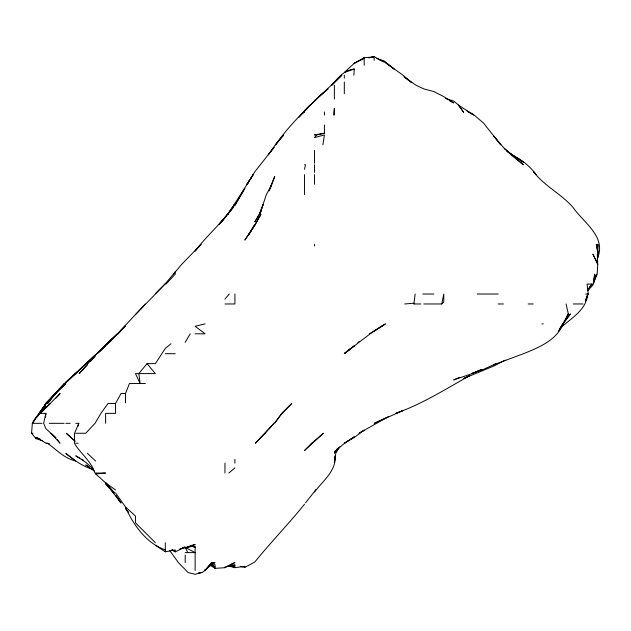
<?xml version="1.0" encoding="UTF-8"?>
<svg xmlns="http://www.w3.org/2000/svg" width="631" height="631" viewBox="0 0 631 631"><rect width="100%" height="100%" fill="white"/><g stroke="black" fill="none" stroke-linecap="round" stroke-linejoin="round"><path stroke-width="0.95" d="M597.872 247.005L597.896 244.292L597.951 254.238M597.738 264.184L592.959 254.238L597.738 264.184L597.226 274.13L593.345 283.177M335.235 455.874C336.284 470.923 322.654 481.153 314.475 492.046M353.849 75.215L354.259 69.071C344.045 70.049 337.948 77.865 331.93 85.161L341.836 75.215C318.726 97.434 294.07 118.376 275.518 144.838L283.729 134.892L275.345 144.838L268.222 154.784L274.106 147.339L254.806 171.79L246.8 184.623L249.497 180.797M42.324 440.612L35.991 438.64L31.55 433.268L32.362 423.322L35.991 417.438L45.937 404.337M45.322 416.988L45.708 413.376M335.085 455.897L334.367 462.302L335.858 453.161L339.249 447.355M420.838 303.968L413.936 303.968L415.127 294.022M593.44 284.076L594.686 274.13L593.455 282.27M45.471 416.988L45.937 413.376L43.618 423.322L45.937 428.764L55.883 437.843L51.001 433.268L60.016 443.214L57.437 439.704M322.891 144.838L324.421 134.892L314.475 137.629L316.841 134.892L324.421 133.244L324.421 124.946M441.755 303.968L443.774 294.022L443.774 302.107L441.755 303.968L423.882 303.968M304.528 169.313L305.491 164.73L304.528 164.73M597.257 259.664L598.496 254.238L596.311 244.292L597.502 251.524M78.149 426.035L78.812 423.322L75.775 423.322M597.32 258.765C606.88 236.664 583.825 223.082 573.066 207.449C561.235 193.851 544.23 186.027 533.282 171.411L536.224 174.677C530.229 166.592 522.397 160.179 513.389 155.707L523.344 162.135L506.654 151.054M269.5 190.041L274.698 176.562L268.94 190.948M585.268 301.255L587.666 294.022C586.578 309.774 571.591 318.016 560.991 327.434M593.487 283.177L596.532 274.13L593.613 282.27M585.426 301.255L588.242 294.022L587.051 284.076L592.951 284.076M125.506 402.815L125.506 393.484L129.442 383.538L145.398 383.538M270.589 187.336L271.724 184.623L266.361 194.569L259.72 214.461L263.159 204.515L259.12 214.461L254.806 221.907L258.781 215.281M78.812 423.322L74.576 433.268L74.403 443.214C80.453 453.602 91.235 461.024 94.926 473.053M44.067 406.743L45.732 403.43L49.226 400.117M566.102 303.968L568.294 313.915L563.128 324.184C556.282 340.417 538.7 347.578 523.485 353.699L493.505 364.836L496.108 363.645L483.559 369.324L471.594 373.591L481.745 369.411L472.201 373.591L453.721 379.901L459.147 377.59M568.294 313.915L563.128 323.861L558.19 331.512M44.209 406.743L45.937 403.43L64.417 383.538L95.667 354.701L86.471 363.645L117.461 333.807L145.343 303.968M259.278 214.461L261.084 211.14M105.614 423.322L105.614 413.376L115.56 413.376L115.56 403.43L121.065 393.484L125.506 393.484M185.183 342.388L190.215 333.807M559.255 329.666L560.273 328.002M562.82 323.861L561.29 326.345L563.128 324.358L561.006 326.385M587.69 290.71L591.791 284.076L588.565 288.667M36.921 417.067L39.256 413.376M42.04 423.322L32.362 423.322L35.991 417.706L45.937 406.632L36.574 417.32M316.099 489.38L305.554 502.883M32.362 423.322L35.991 417.974M45.937 403.43L39.106 413.376L45.937 403.532M234.913 205.611L244.852 188.283L235.253 204.515L222.088 221.016M337.175 449.335L334.367 453.161L339.801 446.764M249.355 180.797L227.799 214.461L234.432 204.515C223.626 221.931 207.236 234.716 195.129 251.122L201.123 244.292L181.878 264.184L164.991 284.076L135.452 314.672M250.491 179.267L251.627 177.737M299.094 117.208L308.543 107.002M563.128 323.317L570.448 313.915L561.882 325.28M233.17 207.828L218.989 224.399L224.959 217.758L219.209 224.399L220.937 222.372M173.312 274.13L175.237 271.74M45.937 403.201L55.812 393.484L47.625 403.43L55.26 393.484L65.829 383.609L55.883 393.428M304.528 504.216C288.548 524.022 270.825 542.25 254.806 561.992L244.852 567.387L240.332 566.512M205.067 569.249L205.067 570.392L211.669 562.56L205.067 570.463L202.204 572.506L198.67 572.972L201.384 572.506L195.129 574.328L188.07 572.506L178.384 562.56L169.636 550.469M224.959 299.086L229.242 294.022M264.744 433.678L274.02 423.322L255.35 443.214L265.115 433.268M587.934 290.528L592.959 284.936M55.883 398.169L60.182 393.484L40.25 413.376L45.377 413.376L45.598 417.146M118.076 333.807L125.506 325.722L107.783 343.753L114.85 336.993M87.433 364.884L79.183 373.591L96.669 353.699L117.461 333.807L97.064 353.699L105.614 345.307L99.13 351.743M166.04 284.076L175.237 274.13L175.237 273.073M300.514 115L310.066 105.054L304.528 110.685M310.42 105.054L320.445 95.107L328.159 89.018M165.29 283.729L155.344 293.691M40.25 413.376L50.409 403.43M336.315 449.848L337.617 448.523M97.087 353.699L107.065 343.753M50.543 398.784L55.812 393.484M205.067 570.392L213.144 562.56L209.468 565.605M85.721 364.158L65.829 382.733L95.667 354.701M362.052 59.898L364.205 57.878L354.259 63.289L344.313 72.415L354.259 69.071M119.898 331.843L106.923 343.753L117.958 333.807M324.421 92.094L314.475 100.723M65.829 382.276L75.775 373.252M147.055 363.645L138.859 373.591L140.137 383.538L135.452 373.591L155.344 373.591L147.055 363.645L155.344 363.645L165.29 348.438L170.962 343.753M228.801 473.053L234.913 467.855M560.296 327.828L563.128 325.43L560.991 327.229M334.367 451.835L344.313 443.498L354.259 436.833L344.313 443.214L354.259 437.409L364.205 430.145L359.015 433.268L388.246 416.72L374.301 423.322L403.162 410.465M350.71 348.478L344.313 353.699L354.259 345.898L351.964 347.665M357.832 342.617L359.244 341.474M350.434 348.84L344.313 353.549L370.176 333.807L385.423 323.861L374.151 331.007M208.893 566.677L215.021 562.56L211.401 564.043M369.514 333.807L384.098 324.776M469.464 375.776C445.454 389.264 421.823 404.171 395.74 413.376L403.162 410.379M210.32 565.195L215.021 568.357L224.959 567.695L234.913 562.56L229.936 564.737M505.108 360.191L493.505 366.169L463.667 378.49L469.464 375.634M171.916 549.814L175.237 551.888L185.183 546.974L182.469 547.834M186.989 546.919L195.129 544.435L185.183 548.323L185.183 547.637L179.756 548.994M205.067 323.861L195.129 326.29L205.067 333.807L195.129 333.807M209.595 565.699L215.021 564.587L215.021 568.357M368.725 57.776L374.151 56.672L384.098 61.925L379.578 60.04M225.866 566.741L234.913 565.021L234.913 567.687L244.852 566.299L244.852 567.387M156.109 545.712L165.29 551.786L175.237 549.987L175.237 551.888M369.632 57.752L374.151 56.672M324.421 133.244L314.475 134.892L316.841 134.892M186.989 547.235L195.129 546.154L195.129 570.495M95.667 473.905L105.614 473.053L95.667 473.053L95.667 473.905L105.614 482.825L115.56 489.964M374.151 56.971L364.205 57.697L364.205 65.269M231.293 565.147L234.913 565.021M598.496 254.238L597.32 254.238L597.699 264.184M422.762 294.022L433.828 294.022M477.17 294.022L498.198 294.022M585.694 294.022L588.242 294.022M224.959 303.968L234.913 303.968L234.913 294.022M404.676 303.968L413.936 303.188L413.936 303.968M498.135 303.968L503.451 303.968M528.171 303.968L533.282 303.968M573.279 303.968L583.02 303.968M541.871 323.861L543.236 323.861M165.29 353.699L175.237 353.699M115.56 403.43L108.075 403.43L100.928 413.376L95.013 423.322L85.721 433.268L75.775 433.268M49.265 423.322L64.07 423.322M65.829 423.322L70.151 423.322M31.55 433.268L33.049 433.268M75.775 443.214L78.165 443.214M185.183 552.614L195.129 552.614L186.011 547.787M227.673 565.944L234.913 567.45L232.2 566.315M49.739 444.027L46.221 443.214L47.593 443.214C56.593 449.887 64.323 458.406 75.775 460.953L65.829 453.413C73.701 459.928 82.164 466.072 92.055 469.101M445.581 98.57L453.721 101.039L458.508 105.054L463.667 112.31L458.366 105.054L473.613 115L467.808 111.624M376.865 58.628L384.098 60.899L394.044 69.047L384.878 62.161L403.012 75.215L411.096 82.117M191.508 546.194L195.129 547.4L192.636 546.249M165.29 549.893C146.242 543.267 133.788 525.158 125.506 507.561M210.494 564.911L215.021 566.875L211.574 565.147M171.916 549.94L175.237 551.399L172.744 549.972M231.593 566.22L234.913 567.687M35.991 438.64L35.991 437.299L40.139 439.144M449.572 100.881L453.721 102.932L443.774 96.59L433.828 91.558L423.882 88.939L415.9 85.161L403.99 76.737L410.876 82.18M466.979 111.009L473.613 114.59L483.559 123.14L500.825 144.838L493.505 135.791L503.451 147.488L523.344 164.73L511.449 155.21M89.034 466.782L85.721 464.952L94.137 471.002M79.924 458.169L75.775 455.827L85.721 462.263L92.86 468.636M81.58 459.108L83.237 460.038M35.991 437.299L45.937 443.136M507.316 151.59L511.954 154.784L504.224 148.687M87.283 453.161L95.667 461.119M155.344 542.668L135.452 522.776L135.452 516.048L125.506 506.961L115.56 492.945M105.614 484.158L113.919 492.945L105.614 482.999L121.002 502.883L116.104 495.895M125.506 508.744L128.598 512.151M106.111 482.999L114.558 492.945M116.088 495.895L120.844 502.883M185.624 548.229L187.841 552.614M45.377 413.376L45.582 416.988M374.151 58.249L374.151 60.339M344.313 75.215L344.313 78.181M344.313 82.014L344.313 93.782M334.367 85.161L334.367 99.075M324.421 111.987L324.421 115.15M314.475 150.454L314.475 163.161M314.475 164.73L314.475 172.366M314.475 174.677L314.475 184.291M314.475 244.292L314.475 245.995M304.528 174.677L304.528 194.569M234.913 459.321L234.913 463.107M224.959 463.107L224.959 473.053M224.959 566.914L224.959 567.695M185.183 554.957L185.183 562.56M165.29 542.668L165.29 551.786M334.367 108.28L333.641 115L334.367 115L334.367 108.28M260.824 214.461L254.806 225.354L244.852 240.072L254.806 225.101L260.824 214.461M254.806 224.636L248.977 234.346L254.806 224.636M253.181 174.677L246.8 184.623L253.181 174.677M281.773 413.376L274.698 423.038L282.01 413.376L291.79 403.43L281.773 413.376M95.667 355.332L90.241 361.563L95.667 355.332M55.883 392.868L46.268 403.43L64.465 383.538L55.883 392.861M304.528 111.592L303.282 112.957L304.528 111.616M105.614 345.007L99.13 351.696L106.954 343.753L105.614 345.007M311.753 443.214L304.528 450.502L323.403 433.268L311.753 443.214M364.205 58.06L354.259 63.289L364.205 58.06M75.05 441.132L66.287 433.268L75.05 441.14"/></g></svg>
